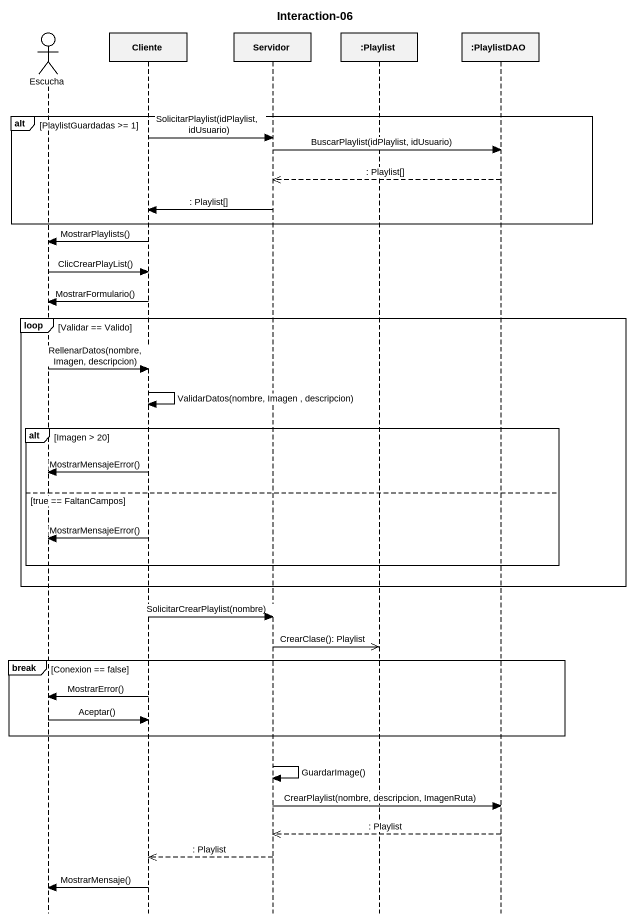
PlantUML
@startuml
title Interaction-06
hide footbox
actor Escucha
participant Cliente
participant Servidor
participant ":Playlist" as Playlist
participant ":PlaylistDAO" as PlaylistDAO

alt PlaylistGuardadas >= 1
  Cliente -> Servidor : SolicitarPlaylist(idPlaylist, idUsuario)
  Servidor -> PlaylistDAO : BuscarPlaylist(idPlaylist, idUsuario)
  PlaylistDAO -->> Servidor : : Playlist[]
  Servidor -> Cliente : : Playlist[]
end
Cliente -> Escucha : MostrarPlaylists()
Escucha -> Cliente : ClicCrearPlayList()
Cliente -> Escucha : MostrarFormulario()
loop Validar == Valido
  Escucha -> Cliente : RellenarDatos(nombre, Imagen, descripcion)
  Cliente -> Cliente : ValidarDatos(nombre, Imagen , descripcion)
  alt Imagen > 20
    Cliente -> Escucha : MostrarMensajeError()
  else true == FaltanCampos
    Cliente -> Escucha : MostrarMensajeError()
  end
end
Cliente -> Servidor : SolicitarCrearPlaylist(nombre)
Servidor ->> Playlist : CrearClase(): Playlist
break Conexion == false
  Cliente -> Escucha : MostrarError()
  Escucha -> Cliente : Aceptar()
end
Servidor -> Servidor : GuardarImage()
Servidor -> PlaylistDAO : CrearPlaylist(nombre, descripcion, ImagenRuta)
PlaylistDAO -->> Servidor : : Playlist
Servidor -->> Cliente : : Playlist
Cliente -> Escucha : MostrarMensaje()
@enduml
